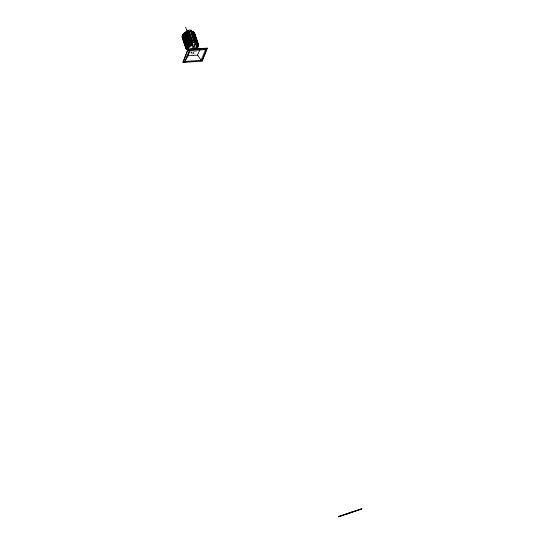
<?xml version="1.0" encoding="UTF-8"?>
<svg xmlns="http://www.w3.org/2000/svg" width="544" height="544" viewBox="0 0 544 544"><rect width="100%" height="100%" fill="white"/><g stroke="black" fill="none" stroke-linecap="round" stroke-linejoin="round"><path stroke-width="0.41" stroke-dasharray="2.72 2.04" d="M189.142 52.115L197.962 51.551M194.657 44.696L195.174 46.22M194.188 44.152L194.997 46.532M193.963 44.234L194.997 47.28M193.691 43.867L194.752 46.988M193.963 51.809L194.126 52.292M193.29 51.734L194.099 54.121M192.746 51.632L193.548 54.019M191.61 51.932L192.399 54.257M191.032 51.741L191.842 54.128M194.609 45.308A4.114 2.319 -18.7 0 1 195.432 45.506"/><path stroke-width="0.82" d="M194.677 33.714L198.478 45.519L197.37 46.362M198.016 46.213L198.485 44.853L194.324 32.796L193.514 32.49L194.609 33.388L198.417 44.533L197.343 45.574M198.478 45.519L198.485 44.853M195.684 43.595L195.826 42.616L192.012 31.423L191.175 31.722M182.961 35.312L183.607 33.599A5.216 3.026 -18.7 0 1 187.966 31.049M195.534 44.057L196.268 42.724L192.454 31.538L191.345 31.77M196.309 44.356L197.044 43.03L193.229 31.851L192.454 31.538M187.408 47.79L185.96 47.314L182.206 36.128L182.92 34.83L183.552 34.796L183.348 35.156M182.206 36.128L182.92 34.83M187.83 30.24L187.558 30.96L193.548 48.654L197.01 48.443L197.302 47.729L191.277 30.056L187.83 30.24L193.834 47.947L193.548 48.654M185.96 47.314L186.232 46.607L182.471 35.414M186.776 47.831L187.054 47.124L187.687 47.09M183.022 61.955L187.979 49.334L207.257 48.137L202.096 61.112L183.178 62.417L183.022 61.955L186.313 61.724M183.178 62.417L187.979 49.334M184.919 61.431L189.183 50.66L205.639 49.62L201.11 60.316L184.919 61.431L188.04 55.753L190.291 50.089M197.676 47.165L198.404 45.866L197.676 47.165L197.05 47.199M201.11 60.316L197.615 55.121L199.947 49.484M202.096 61.112L207.257 48.137M196.438 44.431L197.384 43.221L193.569 32.055L192.821 31.831L194.113 32.524L197.928 43.683L196.982 44.887M185.701 32.47L186.184 32.484L190.339 44.798L189.489 43.69L185.701 32.47L184.756 33.021L188.537 44.241L189.394 45.342M184.756 33.021L185.851 32.198M186.32 58.12L187.102 56.705M197.064 44.989L198.138 43.948L198.417 44.533M196.758 47.695L197.275 45.254L195.357 44.01M187.714 49.293L186.272 49.225L182.158 37.162L182.607 35.795M182.158 37.162L182.621 36.468M196.744 48.341L197.016 47.967M187.768 46.947L186.442 46.247L182.682 35.047L183.6 33.864L184.171 33.939M188.958 44.696L185.069 33.15L184.6 32.966L184.314 33.334L188.095 44.547L189.217 45.465M186.442 46.247L186.986 45.546L183.212 34.333L183.6 33.864M188.442 46.111L187.32 45.2L183.552 33.986L184.3 33.803M187.197 46.872L187.741 46.172L188.312 46.247L187.796 44.71M196.418 48.035L197.356 47.627M196.982 48.103L197.9 46.934L196.969 47.342M182.682 35.047L183.634 34.653M189.489 49.756L190.414 48.912L200.076 48.307L202.395 48.668M183.552 33.986L184.6 32.966M187.32 45.2L188.095 44.547M187.979 45.934L188.748 45.288M184.634 33.456L185.069 33.15M185.674 32.728L184.906 32.749M188.537 44.241L189.489 43.69M189.06 45.07L190.012 44.52M187.238 49.722L187.789 50.164L186.49 49.49L187.796 49.395M186.381 32.388L187.435 31.974L191.604 44.288L187.265 31.62L186.218 32.225L190.373 44.35L190.543 44.696L186.204 32.028M361.25 509.062L361.862 508.803L338.171 516.786L361.25 509.062L338.864 516.494M186.218 32.225L187.279 31.81M190.012 43.445L191.073 43.03M190.373 44.35L191.434 43.942M182.532 38.073L182.233 37.482L185.98 48.647L187.422 48.715M345.95 514.366L353.94 511.272M192.372 44.057C190.162 44.601 186.776 46.267 187.496 49.035L188.353 49.844M188.748 31.26L192.732 42.616L191.631 42.86L191.821 44.22L187.653 31.912L188.204 31.742M187.394 48.593L185.898 48.334L185.892 47.668L187.381 47.933M197.37 45.696L198.023 45.553M188.931 31.402L187.646 31.504L187.653 31.912M200.294 60.758L201.933 60.649M188.04 55.753L197.615 55.121M193.834 47.947L197.302 47.729M192.991 49.232L194.602 49.13M188.142 49.81L207.42 48.606M197.336 46.498L197.968 46.458M194.378 43.459L194.358 42.473L193.29 42.541L189.128 31.205M182.655 35.544L183.28 35.51M189.482 31.328L190.543 31.273L194.358 42.473M195.826 42.616L194.874 42.493L191.06 31.294L190.55 31.164M191.06 31.294L192.012 31.423M203.327 49.259L205.639 49.62M193.229 31.851L191.808 31.382M188.027 50.3L187.388 50.123L188.163 50.415M190.189 31.151L190.543 31.273M196.268 42.724L197.044 43.03M195.996 43.67L196.772 43.969M186.232 46.607L187.054 47.124M182.75 38.338L183.308 38.801M186.986 45.546L187.741 46.172M197.003 44.105L197.547 44.56M197.384 43.221L197.928 43.683M193.569 32.055L194.113 32.524M185.98 48.647L186.272 49.225M186.796 48.96L187.088 49.538M187.265 31.62L187.435 31.974M197.696 44.744L197.975 45.329M194.324 32.796L194.609 33.388M185.633 27.2L187.156 31.702M192.63 47.865L193.147 49.388M185.497 33.803L186.796 37.652M188.353 42.269L189.128 44.574M182.138 36.489L186.225 48.688M186.728 48.076L186.742 48.742M189.19 49.81A4.114 2.319 -18.7 0 1 189.176 47.403A4.114 2.319 -18.7 0 1 192.617 45.424M188.958 49.116A4.114 2.326 -18.7 0 1 188.938 46.702A4.114 2.326 -18.7 0 1 192.379 44.724M196.214 45.662A4.114 2.326 -18.7 0 1 196.35 46.26M191.549 31.192A5.216 3.026 -18.7 0 1 192.358 31.668"/></g></svg>
